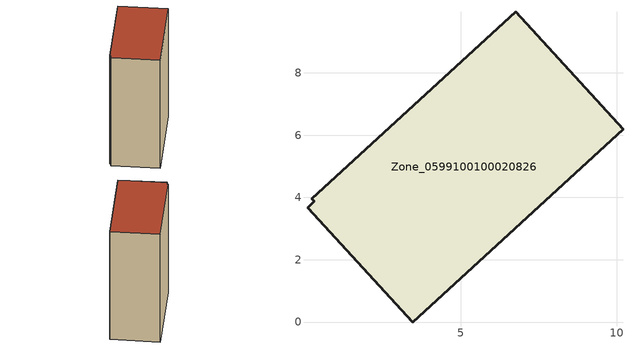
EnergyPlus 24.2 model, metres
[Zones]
Zone_0599100100020826
 floor ground (C_G): 0.08,3.67 0.29,3.87 0.21,3.95 6.76,9.96 10.21,6.2 3.45,0 z3.23
 wall outside (C_F): 10.21,6.2 6.76,9.96 0.21,3.95 0.29,3.87 0.08,3.67 3.45,0 10.21,6.2 z3.23:16.36
 roof outside (C_R): 0.29,3.87 0.08,3.67 3.45,0 10.21,6.2 6.76,9.96 0.21,3.95 z16.36
[BUILDING]
Pand.0599100100020826: North Axis=0; Terrain=City; Loads Convergence Tolerance Value=0.04; Temperature Convergence Tolerance Value=0.4; Solar Distribution=FullExterior; Maximum Number of Warmup Days=25; Minimum Number of Warmup Days=1
[Site:Location]
Rotterdam.The.Hague.AP_ZH_NLD Design_Conditions: Latitude=51.96; Longitude=4.45; Time Zone=1; Elevation=-4.5
[SITE:GROUNDTEMPERATURE:BUILDINGSURFACE]
18, 18, 18, 18, 18, 18, 18, 18, 18, 18, 18, 18
[MATERIAL] Thermal Absorptance=0.9; Solar Absorptance=0.7; Visible Absorptance=0.7
Name | Roughness | Thickness | Conductivity | Density | Specific Heat
G.TI.2015-2018 | MediumSmooth | 0.15 | 0.0428571 | 540 | 1210
F.TI.2015-2018 | Rough | 0.3 | 0.0666667 | 1920 | 840
R.TI.2015-2018 | MediumRough | 0.2 | 0.0333333 | 1500 | 1000
[CONSTRUCTION]
C_G: G.TI.2015-2018
C_F: F.TI.2015-2018
C_R: R.TI.2015-2018
[ZONE]
Zone_0599100100020826: Type=1; Multiplier=1; Ceiling Height=Autocalculate; Volume=Autocalculate; Floor Area=autocalculate; Part of Total Floor Area=Yes
[ZONEINFILTRATION:DESIGNFLOWRATE]
Infil_Zone_0599100100020826: Zone or ZoneList or Space or SpaceList=Zone_0599100100020826; Schedule=AlwaysOn; Design Flow Rate Calculation Method=Flow/Area; Flow Rate per Floor Area=0.0015; Constant Term Coefficient=1; Temperature Term Coefficient=0; Velocity Term Coefficient=0; Velocity Squared Term Coefficient=0
[HVACTEMPLATE:ZONE:IDEALLOADSAIRSYSTEM]
Zone_0599100100020826: Maximum Heating Supply Air Temperature=50; Minimum Cooling Supply Air Temperature=13; Maximum Heating Supply Air Humidity Ratio=0.0156; Minimum Cooling Supply Air Humidity Ratio=0.0077; Heating Limit=NoLimit; Cooling Limit=NoLimit; Dehumidification Control Type=ConstantSensibleHeatRatio; Cooling Sensible Heat Ratio=0.7; Dehumidification Setpoint=60; Humidification Control Type=None; Humidification Setpoint=30; Outdoor Air Method=None; Outdoor Air Flow Rate per Person=0.00944; Outdoor Air Flow Rate per Zone Floor Area=0; Outdoor Air Flow Rate per Zone=0; Demand Controlled Ventilation Type=None; Outdoor Air Economizer Type=NoEconomizer; Heat Recovery Type=None; Sensible Heat Recovery Effectiveness=0.7; Latent Heat Recovery Effectiveness=0.65
[ZONECONTROL:THERMOSTAT]
ThermostatControl_Zone_0599100100020826: Zone or ZoneList=Zone_0599100100020826; Control Type Schedule=DualSetpointControlType; Control 1=Thermostat_Zone_0599100100020826; Temperature Difference Between Cutout And Setpoint=0
[THERMOSTATSETPOINT:DUALSETPOINT]
Thermostat_Zone_0599100100020826: Heating Setpoint Temperature Schedule=HeatingSetpoint_Zone_0599100100020826; Cooling Setpoint Temperature Schedule=CoolingSetpoint_Zone_0599100100020826
[SCHEDULE:COMPACT]
HeatingSetpoint_Zone_0599100100020826: Through: 12/31, For: AllDays, Until: 24:00, 21
CoolingSetpoint_Zone_0599100100020826: Through: 12/31, For: AllDays, Until: 24:00, 24
DualSetpointControlType: Through: 12/31, For: AllDays, Until: 24:00, 4
AlwaysOn: Through: 12/31, For: AllDays, Until: 24:00, 1
